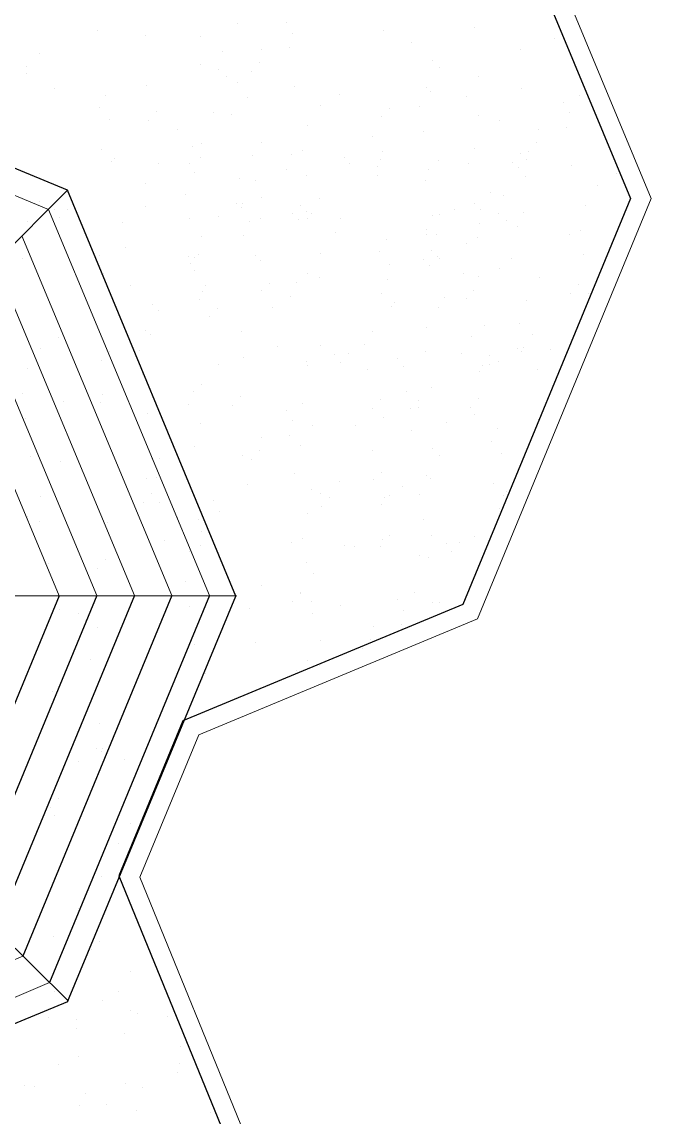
# Model space of a CAD drawing. Header units: inches. Extents: x -10188 to 9179, y -281 to 6710.
# Drawn here: x -1692 to -1492.8, y 2433.1 to 2780 of the extents above; entities that cross this region are included whole.
import ezdxf

# ---------------------------------------------------------------- set-up
doc = ezdxf.new("R2010")
doc.units = ezdxf.units.IN
doc.header["$MEASUREMENT"] = 0
doc.linetypes.add('HIDDEN', pattern=[0.375, 0.25, -0.125])
for name, color, linetype, lineweight in [('GUTTER', 7, 'Continuous', 15), ('ROOF LINE', 7, 'Continuous', 30), ('ROOFLINE', 7, 'HIDDEN', 30)]:
    doc.layers.add(name, color=color, linetype=linetype, lineweight=lineweight)

msp = doc.modelspace()

# ---------------------------------------------------------------- linework, layer by layer
at = {"layer": 'GUTTER'}
for p, q in [((-1529.57, 2812.51), (-1492.79, 2724.02)), ((-1492.79, 2724.02), (-1547.77, 2590.88)), ((-1547.77, 2590.88), (-1636.01, 2554.21)), ((-1654.68, 2509.14), (-1636.01, 2554.21)), ((-1654.68, 2509.14), (-1618.64, 2420.9))]:
    msp.add_line(p, q, dxfattribs=at)
at = {"layer": 'ROOF LINE'}
for p, q in [((-1536.07, 2812.52), (-1499.29, 2724.02)), ((-1677.53, 2726.64), (-1806.06, 2779.88)), ((-1624.31, 2598.14), (-1677.53, 2726.64)), ((-1499.29, 2724.02), (-1552.37, 2595.47)), ((-1677.54, 2469.64), (-1624.31, 2598.14)), ((-1552.37, 2595.47), (-1641.03, 2558.62)), ((-1641.03, 2558.62), (-1661.34, 2509.56)), ((-1661.34, 2509.56), (-1625.12, 2420.89)), ((-1677.56, 2469.66), (-1800.71, 2418.62))]:
    msp.add_line(p, q, dxfattribs=at)
at = {"layer": 'ROOF LINE', "color": 93, "lineweight": 9}
for p, q in [((-1805.91, 2771.52), (-1683.6, 2720.59)), ((-1632.58, 2598.31), (-1683.6, 2720.59)), ((-1644.49, 2598.29), (-1692.01, 2712.18)), ((-1656.4, 2598.27), (-1700.42, 2703.76)), ((-1668.31, 2598.26), (-1708.82, 2695.35)), ((-1680.23, 2598.24), (-1717.23, 2686.93)), ((-1805.74, 2435.59), (-1691.7, 2484.13)), ((-1805.72, 2423.64), (-1683.25, 2475.77))]:
    msp.add_line(p, q, dxfattribs=at)
at = {"layer": 'ROOF LINE', "color": 93}
for p, q in [((-1787.73, 2616.39), (-1677.42, 2726.77)), ((-1780.13, 2598.08), (-1624.08, 2598.33)), ((-1680.23, 2598.24), (-1717.04, 2509.21)), ((-1668.31, 2598.26), (-1708.59, 2500.85)), ((-1656.4, 2598.27), (-1700.15, 2492.49)), ((-1644.49, 2598.29), (-1691.7, 2484.13)), ((-1632.58, 2598.31), (-1683.25, 2475.77)), ((-1787.89, 2579.33), (-1677.21, 2469.79))]:
    msp.add_line(p, q, dxfattribs=at)
at = {"layer": 'ROOFLINE', "color": 7, "linetype": 'Continuous', "lineweight": 25, "ltscale": 100}
for p, q in [((-1623.64, 2779.42), (-1623.64, 2779.42)), ((-1608.36, 2779.65), (-1608.36, 2779.65)), ((-1548.6, 2778.27), (-1548.6, 2778.27)), ((-1668.1, 2777.16), (-1668.1, 2777.16)), ((-1652.89, 2775.59), (-1652.89, 2775.59)), ((-1635.31, 2775.44), (-1635.31, 2775.44)), ((-1606.4, 2776.38), (-1606.4, 2776.38)), ((-1577.5, 2777.33), (-1577.5, 2777.33)), ((-1523.23, 2774.77), (-1523.23, 2774.77)), ((-1607.33, 2771.84), (-1607.33, 2771.84)), ((-1568.71, 2773.47), (-1568.71, 2773.47)), ((-1534.12, 2771.36), (-1534.12, 2771.36)), ((-1686.42, 2769.8), (-1686.42, 2769.8)), ((-1628.4, 2770.61), (-1628.4, 2770.61)), ((-1616.11, 2771.06), (-1616.11, 2771.06)), ((-1690.62, 2765.78), (-1690.62, 2765.78)), ((-1635.6, 2766.37), (-1635.6, 2766.37)), ((-1629.83, 2764.93), (-1629.83, 2764.93)), ((-1616.87, 2767.02), (-1616.87, 2767.02)), ((-1561.85, 2767.6), (-1561.85, 2767.6)), ((-1559.93, 2765.56), (-1559.93, 2765.56)), ((-1690.45, 2763.48), (-1690.45, 2763.48)), ((-1627.37, 2762.8), (-1627.37, 2762.8)), ((-1619.4, 2764.25), (-1619.4, 2764.25)), ((-1547.33, 2762.79), (-1547.33, 2762.79)), ((-1681.6, 2758.86), (-1681.6, 2758.86)), ((-1652.7, 2759.8), (-1652.7, 2759.8)), ((-1623.79, 2760.75), (-1623.79, 2760.75)), ((-1605.72, 2759.64), (-1605.72, 2759.64)), ((-1563.96, 2759.24), (-1563.96, 2759.24)), ((-1562.66, 2757.99), (-1562.66, 2757.99)), ((-1533.76, 2758.93), (-1533.76, 2758.93)), ((-1665.41, 2756.78), (-1665.41, 2756.78)), ((-1620.47, 2756.1), (-1620.47, 2756.1)), ((-1591.57, 2757.04), (-1591.57, 2757.04)), ((-1551.36, 2756.47), (-1551.36, 2756.47)), ((-1520.55, 2754.4), (-1520.55, 2754.4)), ((-1515.38, 2756.7), (-1515.38, 2756.7)), ((-1667.39, 2752.82), (-1667.39, 2752.82)), ((-1649.28, 2751.44), (-1649.28, 2751.44)), ((-1631.36, 2751.2), (-1631.36, 2751.2)), ((-1625.76, 2750.61), (-1625.76, 2750.61)), ((-1597.49, 2753.45), (-1597.49, 2753.45)), ((-1575.53, 2752.67), (-1575.53, 2752.67)), ((-1566.03, 2753.1), (-1566.03, 2753.1)), ((-1518.59, 2751.13), (-1518.59, 2751.13)), ((-1664.39, 2748.97), (-1664.39, 2748.97)), ((-1651.81, 2748.67), (-1651.81, 2748.67)), ((-1601.52, 2747.12), (-1601.52, 2747.12)), ((-1578.06, 2749.91), (-1578.06, 2749.91)), ((-1547.5, 2750.19), (-1547.5, 2750.19)), ((-1540.91, 2748.58), (-1540.91, 2748.58)), ((-1642.74, 2745.82), (-1642.74, 2745.82)), ((-1580.95, 2743.63), (-1580.95, 2743.63)), ((-1565, 2745.29), (-1565, 2745.29)), ((-1528.3, 2745.81), (-1528.3, 2745.81)), ((-1519.52, 2746.59), (-1519.52, 2746.59)), ((-1637.86, 2740.46), (-1637.86, 2740.46)), ((-1635.05, 2741.33), (-1635.05, 2741.33)), ((-1616.28, 2741.7), (-1616.28, 2741.7)), ((-1529.06, 2741.77), (-1529.06, 2741.77)), ((-1666.76, 2739.52), (-1666.76, 2739.52)), ((-1662.78, 2736.78), (-1662.78, 2736.78)), ((-1635.49, 2737.07), (-1635.49, 2737.07)), ((-1618.99, 2737.61), (-1618.99, 2737.61)), ((-1606.59, 2738.01), (-1606.59, 2738.01)), ((-1603.04, 2739.27), (-1603.04, 2739.27)), ((-1590.02, 2736.86), (-1590.02, 2736.86)), ((-1577.69, 2738.96), (-1577.69, 2738.96)), ((-1548.78, 2739.9), (-1548.78, 2739.9)), ((-1534.19, 2738.32), (-1534.19, 2738.32)), ((-1531.59, 2739), (-1531.59, 2739)), ((-1663.77, 2735.62), (-1663.77, 2735.62)), ((-1648.77, 2735.2), (-1648.77, 2735.2)), ((-1639.08, 2735.01), (-1639.08, 2735.01)), ((-1608.36, 2733.37), (-1608.36, 2733.37)), ((-1588.18, 2734.99), (-1588.18, 2734.99)), ((-1579.46, 2734.31), (-1579.46, 2734.31)), ((-1578.47, 2736.47), (-1578.47, 2736.47)), ((-1563.39, 2733.1), (-1563.39, 2733.1)), ((-1560.1, 2736.2), (-1560.1, 2736.2)), ((-1550.56, 2735.26), (-1550.56, 2735.26)), ((-1536.73, 2735.56), (-1536.73, 2735.56)), ((-1534.88, 2733.7), (-1534.88, 2733.7)), ((-1532.35, 2736.46), (-1532.35, 2736.46)), ((-1517.91, 2734.39), (-1517.91, 2734.39)), ((-1637.27, 2732.42), (-1637.27, 2732.42)), ((-1623.08, 2730.24), (-1623.08, 2730.24)), ((-1617.96, 2729.8), (-1617.96, 2729.8)), ((-1602.01, 2731.46), (-1602.01, 2731.46)), ((-1579.34, 2731.44), (-1579.34, 2731.44)), ((-1564.13, 2729.87), (-1564.13, 2729.87)), ((-1532.66, 2730.85), (-1532.66, 2730.85)), ((-1503.75, 2731.79), (-1503.75, 2731.79)), ((-1652.8, 2728.88), (-1652.8, 2728.88)), ((-1509.68, 2728.2), (-1509.68, 2728.2)), ((-1686.33, 2723.09), (-1686.33, 2723.09)), ((-1640.06, 2725.44), (-1640.06, 2725.44)), ((-1616.03, 2724.35), (-1616.03, 2724.35)), ((-1597.66, 2724.08), (-1597.66, 2724.08)), ((-1543.55, 2725.95), (-1543.55, 2725.95)), ((-1539.64, 2724.89), (-1539.64, 2724.89)), ((-1681.78, 2720.49), (-1681.78, 2720.49)), ((-1677.45, 2720.69), (-1677.45, 2720.69)), ((-1652.88, 2721.43), (-1652.88, 2721.43)), ((-1623.98, 2722.38), (-1623.98, 2722.38)), ((-1622.43, 2721.27), (-1622.43, 2721.27)), ((-1622.05, 2722.43), (-1622.05, 2722.43)), ((-1603.7, 2721.93), (-1603.7, 2721.93)), ((-1601.86, 2720.06), (-1601.86, 2720.06)), ((-1600.41, 2719.27), (-1600.41, 2719.27)), ((-1554.93, 2720.56), (-1554.93, 2720.56)), ((-1548.68, 2722.51), (-1548.68, 2722.51)), ((-1546.84, 2720.65), (-1546.84, 2720.65)), ((-1541.08, 2719.21), (-1541.08, 2719.21)), ((-1533.26, 2719.67), (-1533.26, 2719.67)), ((-1513.71, 2721.87), (-1513.71, 2721.87)), ((-1690.36, 2716.76), (-1690.36, 2716.76)), ((-1679.99, 2717.93), (-1679.99, 2717.93)), ((-1660.1, 2716.41), (-1660.1, 2716.41)), ((-1639.03, 2717.63), (-1639.03, 2717.63)), ((-1629.75, 2718.22), (-1629.75, 2718.22)), ((-1619.97, 2716.84), (-1619.97, 2716.84)), ((-1616.36, 2717.61), (-1616.36, 2717.61)), ((-1606.24, 2719.16), (-1606.24, 2719.16)), ((-1604.39, 2717.3), (-1604.39, 2717.3)), ((-1601.69, 2717.76), (-1601.69, 2717.76)), ((-1591.06, 2717.78), (-1591.06, 2717.78)), ((-1562.16, 2718.73), (-1562.16, 2718.73)), ((-1559.85, 2718.85), (-1559.85, 2718.85)), ((-1547.24, 2716.08), (-1547.24, 2716.08)), ((-1538.61, 2717.08), (-1538.61, 2717.08)), ((-1592.84, 2713.14), (-1592.84, 2713.14)), ((-1563.94, 2714.08), (-1563.94, 2714.08)), ((-1563.88, 2712.53), (-1563.88, 2712.53)), ((-1560.71, 2712.72), (-1560.71, 2712.72)), ((-1535.04, 2715.03), (-1535.04, 2715.03)), ((-1518.78, 2712.76), (-1518.78, 2712.76)), ((-1515.23, 2714.02), (-1515.23, 2714.02)), ((-1635.22, 2711.97), (-1635.22, 2711.97)), ((-1621.74, 2712.19), (-1621.74, 2712.19)), ((-1576.66, 2711.06), (-1576.66, 2711.06)), ((-1551.27, 2709.76), (-1551.27, 2709.76)), ((-1547.68, 2711.81), (-1547.68, 2711.81)), ((-1667.31, 2706.11), (-1667.31, 2706.11)), ((-1659.07, 2708.6), (-1659.07, 2708.6)), ((-1639.25, 2705.64), (-1639.25, 2705.64)), ((-1637.43, 2705.44), (-1637.43, 2705.44)), ((-1636.11, 2706.34), (-1636.11, 2706.34)), ((-1618.19, 2706.11), (-1618.19, 2706.11)), ((-1597.41, 2706.74), (-1597.41, 2706.74)), ((-1578.64, 2707.1), (-1578.64, 2707.1)), ((-1562.36, 2707.58), (-1562.36, 2707.58)), ((-1560.52, 2705.72), (-1560.52, 2705.72)), ((-1514.2, 2706.21), (-1514.2, 2706.21)), ((-1691.94, 2704.88), (-1691.94, 2704.88)), ((-1638.65, 2703.58), (-1638.65, 2703.58)), ((-1616.35, 2704.25), (-1616.35, 2704.25)), ((-1575.63, 2703.25), (-1575.63, 2703.25)), ((-1564.9, 2704.81), (-1564.9, 2704.81)), ((-1563.06, 2702.95), (-1563.06, 2702.95)), ((-1559.68, 2704.92), (-1559.68, 2704.92)), ((-1540.82, 2701.87), (-1540.82, 2701.87)), ((-1537.01, 2704.89), (-1537.01, 2704.89)), ((-1666.26, 2700.26), (-1666.26, 2700.26)), ((-1637.36, 2701.2), (-1637.36, 2701.2)), ((-1601.44, 2700.41), (-1601.44, 2700.41)), ((-1597.73, 2698.89), (-1597.73, 2698.89)), ((-1576.23, 2698.44), (-1576.23, 2698.44)), ((-1552.25, 2700.19), (-1552.25, 2700.19)), ((-1547.32, 2699.39), (-1547.32, 2699.39)), ((-1528.22, 2699.1), (-1528.22, 2699.1)), ((-1657.47, 2696.4), (-1657.47, 2696.4)), ((-1634.03, 2696.55), (-1634.03, 2696.55)), ((-1616.2, 2694.98), (-1616.2, 2694.98)), ((-1613.67, 2697.23), (-1613.67, 2697.23)), ((-1605.13, 2697.5), (-1605.13, 2697.5)), ((-1515.89, 2696.68), (-1515.89, 2696.68)), ((-1635.81, 2691.91), (-1635.81, 2691.91)), ((-1634.97, 2694.62), (-1634.97, 2694.62)), ((-1606.9, 2692.85), (-1606.9, 2692.85)), ((-1578, 2693.8), (-1578, 2693.8)), ((-1558.08, 2692.72), (-1558.08, 2692.72)), ((-1551.22, 2692.38), (-1551.22, 2692.38)), ((-1549.1, 2694.74), (-1549.1, 2694.74)), ((-1532.16, 2691.58), (-1532.16, 2691.58)), ((-1518.42, 2693.91), (-1518.42, 2693.91)), ((-1512.6, 2694.02), (-1512.6, 2694.02)), ((-1650.61, 2690.53), (-1650.61, 2690.53)), ((-1648.69, 2688.49), (-1648.69, 2688.49)), ((-1630.03, 2689.32), (-1630.03, 2689.32)), ((-1612.65, 2689.42), (-1612.65, 2689.42)), ((-1575.01, 2689.9), (-1575.01, 2689.9)), ((-1574.02, 2691.06), (-1574.02, 2691.06)), ((-1560.02, 2689.48), (-1560.02, 2689.48)), ((-1632.57, 2686.55), (-1632.57, 2686.55)), ((-1534.33, 2684.52), (-1534.33, 2684.52)), ((-1652.72, 2682.17), (-1652.72, 2682.17)), ((-1622.52, 2681.86), (-1622.52, 2681.86)), ((-1580.92, 2681.77), (-1580.92, 2681.77)), ((-1564.05, 2683.16), (-1564.05, 2683.16)), ((-1545.58, 2683.7), (-1545.58, 2683.7)), ((-1680.32, 2679.97), (-1680.32, 2679.97)), ((-1651.42, 2680.92), (-1651.42, 2680.92)), ((-1583.63, 2677.68), (-1583.63, 2677.68)), ((-1549.61, 2680.19), (-1549.61, 2680.19)), ((-1530.38, 2680.86), (-1530.38, 2680.86)), ((-1686.25, 2676.38), (-1686.25, 2676.38)), ((-1664.29, 2675.6), (-1664.29, 2675.6)), ((-1654.78, 2676.03), (-1654.78, 2676.03)), ((-1611.04, 2677.23), (-1611.04, 2677.23)), ((-1597.58, 2677.37), (-1597.58, 2677.37)), ((-1593.02, 2674.77), (-1593.02, 2674.77)), ((-1588.69, 2674.97), (-1588.69, 2674.97)), ((-1564.12, 2675.71), (-1564.12, 2675.71)), ((-1552.82, 2675.06), (-1552.82, 2675.06)), ((-1544.1, 2674.38), (-1544.1, 2674.38)), ((-1535.22, 2676.66), (-1535.22, 2676.66)), ((-1533.68, 2675.55), (-1533.68, 2675.55)), ((-1533.3, 2676.71), (-1533.3, 2676.71)), ((-1524.74, 2676.26), (-1524.74, 2676.26)), ((-1666.82, 2672.83), (-1666.82, 2672.83)), ((-1629.66, 2671.51), (-1629.66, 2671.51)), ((-1621.93, 2673.82), (-1621.93, 2673.82)), ((-1601.9, 2672.49), (-1601.9, 2672.49)), ((-1601.61, 2671.04), (-1601.61, 2671.04)), ((-1591.23, 2672.21), (-1591.23, 2672.21)), ((-1573, 2673.44), (-1573, 2673.44)), ((-1571.34, 2670.69), (-1571.34, 2670.69)), ((-1546.22, 2671.3), (-1546.22, 2671.3)), ((-1543.98, 2671.51), (-1543.98, 2671.51)), ((-1540.99, 2672.5), (-1540.99, 2672.5)), ((-1690.28, 2670.05), (-1690.28, 2670.05)), ((-1653.76, 2668.22), (-1653.76, 2668.22)), ((-1582.6, 2669.87), (-1582.6, 2669.87)), ((-1547.16, 2669.37), (-1547.16, 2669.37)), ((-1528.77, 2669.94), (-1528.77, 2669.94)), ((-1635.14, 2665.25), (-1635.14, 2665.25)), ((-1562.3, 2664.15), (-1562.3, 2664.15)), ((-1691.8, 2662.2), (-1691.8, 2662.2)), ((-1666.44, 2661.88), (-1666.44, 2661.88)), ((-1637.54, 2662.83), (-1637.54, 2662.83)), ((-1622.95, 2661.25), (-1622.95, 2661.25)), ((-1578.55, 2660.39), (-1578.55, 2660.39)), ((-1570.31, 2662.88), (-1570.31, 2662.88)), ((-1547.36, 2660.62), (-1547.36, 2660.62)), ((-1678.78, 2659.78), (-1678.78, 2659.78)), ((-1667.22, 2659.39), (-1667.22, 2659.39)), ((-1639.17, 2658.93), (-1639.17, 2658.93)), ((-1625.48, 2658.49), (-1625.48, 2658.49)), ((-1608.36, 2656.86), (-1608.36, 2656.86)), ((-1603.19, 2659.16), (-1603.19, 2659.16)), ((-1580.99, 2657.68), (-1580.99, 2657.68)), ((-1569.03, 2657.37), (-1569.03, 2657.37)), ((-1566.5, 2660.13), (-1566.5, 2660.13)), ((-1566.33, 2657.82), (-1566.33, 2657.82)), ((-1549.89, 2657.86), (-1549.89, 2657.86)), ((-1690.77, 2654.39), (-1690.77, 2654.39)), ((-1652.15, 2656.03), (-1652.15, 2656.03)), ((-1606.4, 2653.59), (-1606.4, 2653.59)), ((-1577.5, 2654.54), (-1577.5, 2654.54)), ((-1548.6, 2655.48), (-1548.6, 2655.48)), ((-1528.58, 2654.15), (-1528.58, 2654.15)), ((-1635.31, 2652.65), (-1635.31, 2652.65)), ((-1599.86, 2652.04), (-1599.86, 2652.04)), ((-1586.38, 2652.26), (-1586.38, 2652.26)), ((-1568.71, 2650.68), (-1568.71, 2650.68)), ((-1557.48, 2653.21), (-1557.48, 2653.21)), ((-1541.29, 2651.13), (-1541.29, 2651.13)), ((-1616.11, 2648.27), (-1616.11, 2648.27)), ((-1607.33, 2649.05), (-1607.33, 2649.05)), ((-1543.28, 2647.17), (-1543.28, 2647.17)), ((-1637.44, 2645.44), (-1637.44, 2645.44)), ((-1616.87, 2644.23), (-1616.87, 2644.23)), ((-1603.89, 2645.71), (-1603.89, 2645.71)), ((-1580.99, 2644.32), (-1580.99, 2644.32)), ((-1561.85, 2644.81), (-1561.85, 2644.81)), ((-1540.27, 2643.32), (-1540.27, 2643.32)), ((-1689.17, 2642.2), (-1689.17, 2642.2)), ((-1679.82, 2640.71), (-1679.82, 2640.71)), ((-1650.92, 2641.65), (-1650.92, 2641.65)), ((-1648.6, 2641.78), (-1648.6, 2641.78)), ((-1622.02, 2642.6), (-1622.02, 2642.6)), ((-1619.4, 2641.46), (-1619.4, 2641.46)), ((-1559.93, 2642.77), (-1559.93, 2642.77)), ((-1605.72, 2636.85), (-1605.72, 2636.85)), ((-1578.31, 2637.3), (-1578.31, 2637.3)), ((-1563.96, 2636.45), (-1563.96, 2636.45)), ((-1652.63, 2635.45), (-1652.63, 2635.45)), ((-1649.47, 2635.65), (-1649.47, 2635.65)), ((-1620.47, 2633.31), (-1620.47, 2633.31)), ((-1591.57, 2634.25), (-1591.57, 2634.25)), ((-1580.84, 2635.05), (-1580.84, 2635.05)), ((-1571.54, 2632.92), (-1571.54, 2632.92)), ((-1562.66, 2635.2), (-1562.66, 2635.2)), ((-1542.64, 2633.87), (-1542.64, 2633.87)), ((-1686.16, 2629.66), (-1686.16, 2629.66)), ((-1651.12, 2630.51), (-1651.12, 2630.51)), ((-1600.44, 2631.98), (-1600.44, 2631.98)), ((-1597.49, 2630.66), (-1597.49, 2630.66)), ((-1594.67, 2629.39), (-1594.67, 2629.39)), ((-1577.28, 2629.49), (-1577.28, 2629.49)), ((-1575.53, 2629.88), (-1575.53, 2629.88)), ((-1566.03, 2630.31), (-1566.03, 2630.31)), ((-1539.65, 2629.97), (-1539.65, 2629.97)), ((-1538.66, 2631.13), (-1538.66, 2631.13)), ((-1653.66, 2627.74), (-1653.66, 2627.74)), ((-1648.44, 2627.85), (-1648.44, 2627.85)), ((-1631.36, 2628.41), (-1631.36, 2628.41)), ((-1597.2, 2626.62), (-1597.2, 2626.62)), ((-1578.06, 2627.11), (-1578.06, 2627.11)), ((-1540.91, 2625.79), (-1540.91, 2625.79)), ((-1690.19, 2623.34), (-1690.19, 2623.34)), ((-1642.74, 2623.02), (-1642.74, 2623.02)), ((-1636.08, 2622.32), (-1636.08, 2622.32)), ((-1629.58, 2624.8), (-1629.58, 2624.8)), ((-1601.52, 2624.33), (-1601.52, 2624.33)), ((-1565, 2622.5), (-1565, 2622.5)), ((-1686.48, 2621.82), (-1686.48, 2621.82)), ((-1664.98, 2621.37), (-1664.98, 2621.37)), ((-1646.83, 2615.65), (-1646.83, 2615.65)), ((-1635.05, 2618.54), (-1635.05, 2618.54)), ((-1606.59, 2615.22), (-1606.59, 2615.22)), ((-1603.04, 2616.48), (-1603.04, 2616.48)), ((-1577.69, 2616.16), (-1577.69, 2616.16)), ((-1575.68, 2617.3), (-1575.68, 2617.3)), ((-1562.21, 2617.44), (-1562.21, 2617.44)), ((-1548.78, 2617.11), (-1548.78, 2617.11)), ((-1639.08, 2612.22), (-1639.08, 2612.22)), ((-1635.49, 2614.27), (-1635.49, 2614.27)), ((-1590.02, 2614.06), (-1590.02, 2614.06)), ((-1586.56, 2613.89), (-1586.56, 2613.89)), ((-1578.47, 2613.67), (-1578.47, 2613.67)), ((-1557.66, 2614.84), (-1557.66, 2614.84)), ((-1555.87, 2612.28), (-1555.87, 2612.28)), ((-1553.33, 2615.04), (-1553.33, 2615.04)), ((-1683.7, 2608.55), (-1683.7, 2608.55)), ((-1665.49, 2609.75), (-1665.49, 2609.75)), ((-1602.01, 2608.67), (-1602.01, 2608.67)), ((-1566.24, 2611.11), (-1566.24, 2611.11)), ((-1563.39, 2610.31), (-1563.39, 2610.31)), ((-1668.02, 2606.98), (-1668.02, 2606.98)), ((-1599.78, 2605.32), (-1599.78, 2605.32)), ((-1640.06, 2602.65), (-1640.06, 2602.65)), ((-1616.03, 2601.56), (-1616.03, 2601.56)), ((-1672.78, 2598.18), (-1672.78, 2598.18)), ((-1603.81, 2599), (-1603.81, 2599)), ((-1603.7, 2599.13), (-1603.7, 2599.13)), ((-1567.82, 2599.23), (-1567.82, 2599.23)), ((-1639.03, 2594.84), (-1639.03, 2594.84)), ((-1606.24, 2596.37), (-1606.24, 2596.37)), ((-1600.41, 2596.48), (-1600.41, 2596.48)), ((-1591.06, 2594.99), (-1591.06, 2594.99)), ((-1573, 2596.92), (-1573, 2596.92)), ((-1562.16, 2595.93), (-1562.16, 2595.93)), ((-1559.85, 2596.06), (-1559.85, 2596.06)), ((-1679.98, 2593.93), (-1679.98, 2593.93)), ((-1674.21, 2592.5), (-1674.21, 2592.5)), ((-1619.97, 2594.04), (-1619.97, 2594.04)), ((-1599.94, 2592.71), (-1599.94, 2592.71)), ((-1571.04, 2593.66), (-1571.04, 2593.66)), ((-1671.75, 2590.37), (-1671.75, 2590.37)), ((-1668.17, 2588.32), (-1668.17, 2588.32)), ((-1580.75, 2588.34), (-1580.75, 2588.34)), ((-1571.97, 2589.12), (-1571.97, 2589.12)), ((-1597.41, 2583.94), (-1597.41, 2583.94)), ((-1581.5, 2584.3), (-1581.5, 2584.3)), ((-1637.43, 2582.65), (-1637.43, 2582.65)), ((-1618.19, 2583.32), (-1618.19, 2583.32)), ((-1584.04, 2581.53), (-1584.04, 2581.53)), ((-1670.14, 2578.18), (-1670.14, 2578.18)), ((-1601.44, 2577.62), (-1601.44, 2577.62)), ((-1634.03, 2573.76), (-1634.03, 2573.76)), ((-1605.13, 2574.71), (-1605.13, 2574.71)), ((-1597.73, 2576.1), (-1597.73, 2576.1)), ((-1634.97, 2571.83), (-1634.97, 2571.83)), ((-1682.24, 2568.03), (-1682.24, 2568.03)), ((-1667.46, 2557.8), (-1667.46, 2557.8)), ((-1668.36, 2549.94), (-1668.36, 2549.94)), ((-1666.43, 2550), (-1666.43, 2550)), ((-1674.13, 2545.79), (-1674.13, 2545.79)), ((-1666.81, 2548.84), (-1666.81, 2548.84)), ((-1659.6, 2546.52), (-1659.6, 2546.52)), ((-1680.49, 2533.91), (-1680.49, 2533.91)), ((-1683.03, 2531.15), (-1683.03, 2531.15)), ((-1681.73, 2528.77), (-1681.73, 2528.77)), ((-1657.55, 2526.06), (-1657.55, 2526.06)), ((-1661.58, 2519.73), (-1661.58, 2519.73)), ((-1666.9, 2509.43), (-1666.9, 2509.43)), ((-1674.04, 2499.08), (-1674.04, 2499.08)), ((-1681.92, 2490.4), (-1681.92, 2490.4)), ((-1667.33, 2488.82), (-1667.33, 2488.82)), ((-1669.86, 2486.06), (-1669.86, 2486.06)), ((-1657.47, 2479.35), (-1657.47, 2479.35)), ((-1681.82, 2473.01), (-1681.82, 2473.01)), ((-1676.23, 2473.23), (-1676.23, 2473.23)), ((-1661.5, 2473.02), (-1661.5, 2473.02)), ((-1666.4, 2470.17), (-1666.4, 2470.17)), ((-1657.64, 2466.74), (-1657.64, 2466.74)), ((-1683.46, 2464.59), (-1683.46, 2464.59)), ((-1674.75, 2463.91), (-1674.75, 2463.91)), ((-1655.38, 2465.79), (-1655.38, 2465.79)), ((-1645.84, 2464.85), (-1645.84, 2464.85)), ((-1674.62, 2461.03), (-1674.62, 2461.03)), ((-1659.41, 2459.47), (-1659.41, 2459.47)), ((-1673.96, 2452.37), (-1673.96, 2452.37)), ((-1641.73, 2455.55), (-1641.73, 2455.55)), ((-1680.46, 2449.88), (-1680.46, 2449.88)), ((-1642.13, 2450.24), (-1642.13, 2450.24)), ((-1642.8, 2447.4), (-1642.8, 2447.4)), ((-1691.21, 2443.22), (-1691.21, 2443.22)), ((-1688.12, 2442.73), (-1688.12, 2442.73)), ((-1659.22, 2443.68), (-1659.22, 2443.68)), ((-1653.69, 2442.5), (-1653.69, 2442.5)), ((-1671.94, 2440.66), (-1671.94, 2440.66)), ((-1673.92, 2436.69), (-1673.92, 2436.69)), ((-1665.07, 2437.12), (-1665.07, 2437.12)), ((-1655.81, 2435.31), (-1655.81, 2435.31)), ((-1632.29, 2434.49), (-1632.29, 2434.49))]:
    msp.add_line(p, q, dxfattribs=at)

doc.saveas('drawing.dxf')
